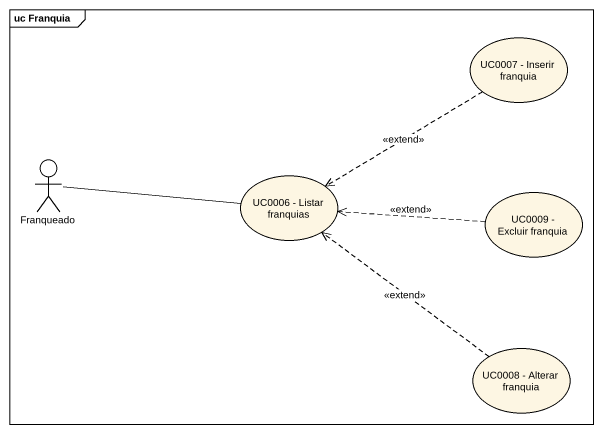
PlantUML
@startuml
mainframe uc Franquia
usecase "UC0007 - Inserir franquia" as UC0007_Inserir_franquia
actor Franqueado
usecase "UC0006 - Listar franquias" as UC0006_Listar_franquias
usecase "UC0009 - Excluir franquia" as UC0009_Excluir_franquia
usecase "UC0008 - Alterar franquia" as UC0008_Alterar_franquia
UC0007_Inserir_franquia ..> UC0006_Listar_franquias : <<extend>>
Franqueado -right- UC0006_Listar_franquias
UC0009_Excluir_franquia .left.> UC0006_Listar_franquias : <<extend>>
UC0008_Alterar_franquia .up.> UC0006_Listar_franquias : <<extend>>
@enduml
